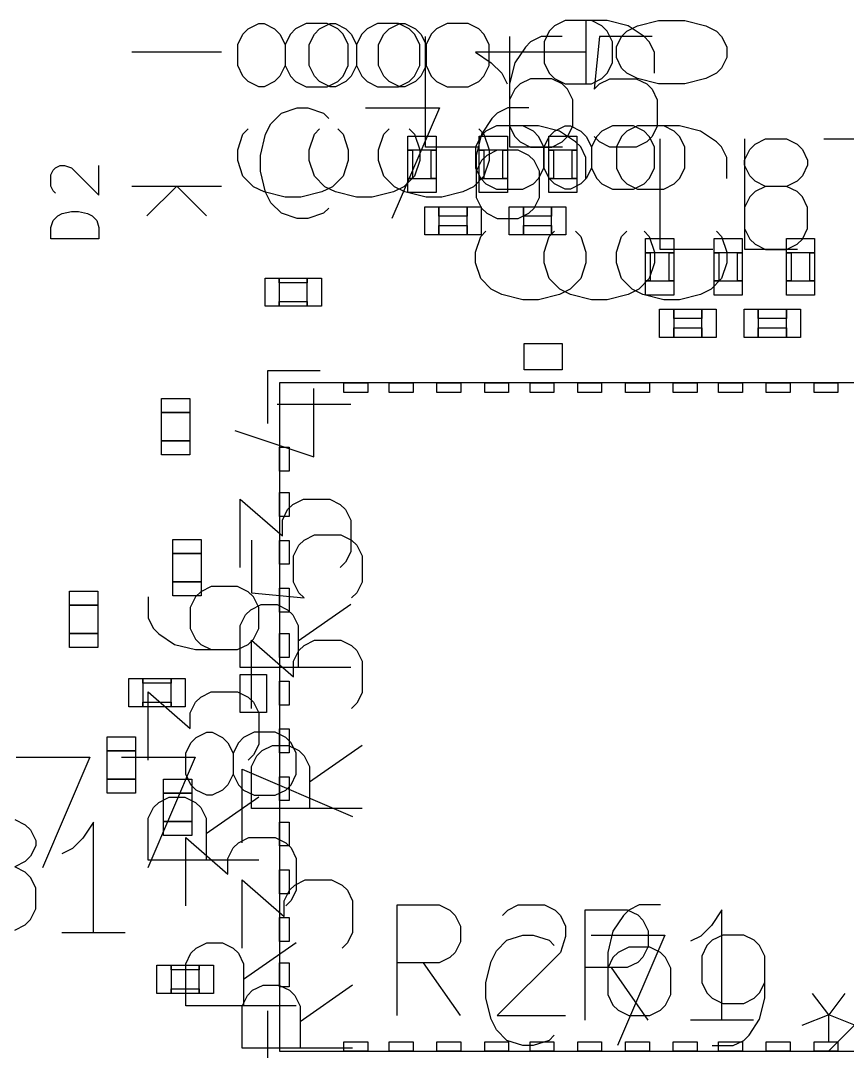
# Model space of a CAD drawing. Header units: millimetres. Extents: x 0 to 100, y 0 to 100.
# Drawn here: x 55.17 to 63.97, y 51.56 to 62.53 of the extents above; entities that cross this region are included whole.
import ezdxf

# ---------------------------------------------------------------- set-up
doc = ezdxf.new("R2010")
doc.units = ezdxf.units.MM
doc.layers.add('F.Fab', color=9, linetype='CONTINUOUS', true_color=0xafafaf)
doc.layers.add('F.Silkscreen', color=41, linetype='CONTINUOUS', true_color=0xf2eda1)

msp = doc.modelspace()

# ---------------------------------------------------------------- linework, layer by layer
at = {"layer": 'F.Fab', "linetype": 'CONTINUOUS'}
for p, q in [((59.29, 61.15), (59.29, 61.3)), ((59.29, 61.3), (59.59, 61.3)), ((59.59, 61.3), (59.59, 61.15)), ((60.05, 61.15), (60.05, 61.3)), ((60.05, 61.3), (60.35, 61.3)), ((60.35, 61.3), (60.35, 61.15)), ((60.79, 61.15), (60.79, 61.3)), ((60.79, 61.3), (61.09, 61.3)), ((61.09, 61.3), (61.09, 61.15)), ((59.29, 60.85), (59.29, 61.15)), ((59.29, 61.15), (59.34, 61.15)), ((59.59, 61.15), (59.29, 61.15)), ((59.34, 61.15), (59.34, 60.85)), ((59.54, 60.85), (59.54, 61.15)), ((59.54, 61.15), (59.59, 61.15)), ((59.59, 61.15), (59.59, 60.85)), ((60.05, 60.85), (60.05, 61.15)), ((60.05, 61.15), (60.1, 61.15)), ((60.35, 61.15), (60.05, 61.15)), ((60.1, 61.15), (60.1, 60.85)), ((60.3, 60.85), (60.3, 61.15)), ((60.3, 61.15), (60.35, 61.15)), ((60.35, 61.15), (60.35, 60.85)), ((60.79, 60.85), (60.79, 61.15)), ((60.79, 61.15), (60.84, 61.15)), ((61.09, 61.15), (60.79, 61.15)), ((60.84, 61.15), (60.84, 60.85)), ((61.04, 60.85), (61.04, 61.15)), ((61.04, 61.15), (61.09, 61.15)), ((61.09, 61.15), (61.09, 60.85)), ((56.35375, 60.76875), (56.83, 60.76875)), ((56.83, 60.76875), (56.5125, 60.45125)), ((56.83, 60.76875), (57.1475, 60.45125)), ((56.83, 60.76875), (57.30625, 60.76875)), ((59.34, 60.85), (59.29, 60.85)), ((59.29, 60.7), (59.29, 60.85)), ((59.29, 60.85), (59.59, 60.85)), ((59.59, 60.85), (59.54, 60.85)), ((59.59, 60.85), (59.59, 60.7)), ((60.1, 60.85), (60.05, 60.85)), ((60.05, 60.7), (60.05, 60.85)), ((60.05, 60.85), (60.35, 60.85)), ((60.35, 60.85), (60.3, 60.85)), ((60.35, 60.85), (60.35, 60.7)), ((60.84, 60.85), (60.79, 60.85)), ((60.79, 60.7), (60.79, 60.85)), ((60.79, 60.85), (61.09, 60.85)), ((61.09, 60.85), (61.04, 60.85)), ((61.09, 60.85), (61.09, 60.7)), ((59.59, 60.7), (59.29, 60.7)), ((60.35, 60.7), (60.05, 60.7)), ((61.09, 60.7), (60.79, 60.7)), ((59.47, 60.25), (59.47, 60.55)), ((59.47, 60.55), (59.62, 60.55)), ((59.62, 60.55), (59.62, 60.25)), ((59.62, 60.45), (59.62, 60.55)), ((59.62, 60.55), (59.92, 60.55)), ((59.92, 60.55), (59.92, 60.45)), ((59.92, 60.25), (59.92, 60.55)), ((59.92, 60.55), (60.07, 60.55)), ((60.07, 60.55), (60.07, 60.25)), ((60.37, 60.25), (60.37, 60.55)), ((60.37, 60.55), (60.52, 60.55)), ((60.52, 60.55), (60.52, 60.25)), ((60.52, 60.45), (60.52, 60.55)), ((60.52, 60.55), (60.82, 60.55)), ((60.82, 60.55), (60.82, 60.45)), ((60.82, 60.25), (60.82, 60.55)), ((60.82, 60.55), (60.97, 60.55)), ((60.97, 60.55), (60.97, 60.25)), ((59.92, 60.45), (59.62, 60.45)), ((60.82, 60.45), (60.52, 60.45)), ((59.62, 60.25), (59.62, 60.35)), ((59.62, 60.35), (59.92, 60.35)), ((59.92, 60.35), (59.92, 60.25)), ((60.52, 60.25), (60.52, 60.35)), ((60.52, 60.35), (60.82, 60.35)), ((60.82, 60.35), (60.82, 60.25)), ((59.62, 60.25), (59.47, 60.25)), ((59.92, 60.25), (59.62, 60.25)), ((60.07, 60.25), (59.92, 60.25)), ((60.52, 60.25), (60.37, 60.25)), ((60.82, 60.25), (60.52, 60.25)), ((60.97, 60.25), (60.82, 60.25)), ((61.82, 60.06), (61.82, 60.21)), ((61.82, 60.21), (62.12, 60.21)), ((62.12, 60.21), (62.12, 60.06)), ((62.55, 60.06), (62.55, 60.21)), ((62.55, 60.21), (62.85, 60.21)), ((62.85, 60.21), (62.85, 60.06)), ((63.32, 60.06), (63.32, 60.21)), ((63.32, 60.21), (63.62, 60.21)), ((63.62, 60.21), (63.62, 60.06)), ((61.82, 59.76), (61.82, 60.06)), ((61.82, 60.06), (61.87, 60.06)), ((62.12, 60.06), (61.82, 60.06)), ((61.87, 60.06), (61.87, 59.76)), ((62.07, 59.76), (62.07, 60.06)), ((62.07, 60.06), (62.12, 60.06)), ((62.12, 60.06), (62.12, 59.76)), ((62.55, 59.76), (62.55, 60.06)), ((62.55, 60.06), (62.6, 60.06)), ((62.85, 60.06), (62.55, 60.06)), ((62.6, 60.06), (62.6, 59.76)), ((62.8, 59.76), (62.8, 60.06)), ((62.8, 60.06), (62.85, 60.06)), ((62.85, 60.06), (62.85, 59.76)), ((63.32, 59.76), (63.32, 60.06)), ((63.32, 60.06), (63.37, 60.06)), ((63.62, 60.06), (63.32, 60.06)), ((63.37, 60.06), (63.37, 59.76)), ((63.57, 59.76), (63.57, 60.06)), ((63.57, 60.06), (63.62, 60.06)), ((63.62, 60.06), (63.62, 59.76)), ((57.77, 59.49), (57.77, 59.79)), ((57.77, 59.79), (57.92, 59.79)), ((57.92, 59.79), (57.92, 59.49)), ((57.92, 59.74), (57.92, 59.79)), ((57.92, 59.79), (58.22, 59.79)), ((58.22, 59.79), (58.22, 59.74)), ((58.22, 59.49), (58.22, 59.79)), ((58.22, 59.79), (58.37, 59.79)), ((58.37, 59.79), (58.37, 59.49)), ((58.22, 59.74), (57.92, 59.74)), ((61.87, 59.76), (61.82, 59.76)), ((61.82, 59.61), (61.82, 59.76)), ((61.82, 59.76), (62.12, 59.76)), ((62.12, 59.76), (62.07, 59.76)), ((62.12, 59.76), (62.12, 59.61)), ((62.6, 59.76), (62.55, 59.76)), ((62.55, 59.61), (62.55, 59.76)), ((62.55, 59.76), (62.85, 59.76)), ((62.85, 59.76), (62.8, 59.76)), ((62.85, 59.76), (62.85, 59.61)), ((63.37, 59.76), (63.32, 59.76)), ((63.32, 59.61), (63.32, 59.76)), ((63.32, 59.76), (63.62, 59.76)), ((63.62, 59.76), (63.57, 59.76)), ((63.62, 59.76), (63.62, 59.61)), ((62.12, 59.61), (61.82, 59.61)), ((62.85, 59.61), (62.55, 59.61)), ((63.62, 59.61), (63.32, 59.61)), ((57.92, 59.49), (57.77, 59.49)), ((57.92, 59.49), (57.92, 59.54)), ((57.92, 59.54), (58.22, 59.54)), ((58.22, 59.49), (57.92, 59.49)), ((58.22, 59.54), (58.22, 59.49)), ((58.37, 59.49), (58.22, 59.49)), ((61.97, 59.16), (61.97, 59.46)), ((61.97, 59.46), (62.12, 59.46)), ((62.12, 59.46), (62.12, 59.16)), ((62.12, 59.36), (62.12, 59.46)), ((62.12, 59.46), (62.42, 59.46)), ((62.42, 59.46), (62.42, 59.36)), ((62.42, 59.16), (62.42, 59.46)), ((62.42, 59.46), (62.57, 59.46)), ((62.57, 59.46), (62.57, 59.16)), ((62.87, 59.16), (62.87, 59.46)), ((62.87, 59.46), (63.02, 59.46)), ((63.02, 59.46), (63.02, 59.16)), ((63.02, 59.36), (63.02, 59.46)), ((63.02, 59.46), (63.32, 59.46)), ((63.32, 59.46), (63.32, 59.36)), ((63.32, 59.16), (63.32, 59.46)), ((63.32, 59.46), (63.47, 59.46)), ((63.47, 59.46), (63.47, 59.16)), ((62.42, 59.36), (62.12, 59.36)), ((63.32, 59.36), (63.02, 59.36)), ((62.12, 59.16), (62.12, 59.26)), ((62.12, 59.26), (62.42, 59.26)), ((62.42, 59.26), (62.42, 59.16)), ((63.02, 59.16), (63.02, 59.26)), ((63.02, 59.26), (63.32, 59.26)), ((63.32, 59.26), (63.32, 59.16)), ((62.12, 59.16), (61.97, 59.16)), ((62.42, 59.16), (62.12, 59.16)), ((62.57, 59.16), (62.42, 59.16)), ((63.02, 59.16), (62.87, 59.16)), ((63.32, 59.16), (63.02, 59.16)), ((63.47, 59.16), (63.32, 59.16)), ((57.924, 58.676), (57.924, 51.564)), ((65.036, 58.676), (57.924, 58.676)), ((58.6098, 58.676), (58.8638, 58.676)), ((58.6098, 58.5744), (58.6098, 58.676)), ((58.8638, 58.676), (58.8638, 58.5744)), ((59.0924, 58.676), (59.3464, 58.676)), ((59.0924, 58.5744), (59.0924, 58.676)), ((59.3464, 58.676), (59.3464, 58.5744)), ((59.6004, 58.676), (59.8544, 58.676)), ((59.6004, 58.5744), (59.6004, 58.676)), ((59.8544, 58.676), (59.8544, 58.5744)), ((60.1084, 58.676), (60.3624, 58.676)), ((60.1084, 58.5744), (60.1084, 58.676)), ((60.3624, 58.676), (60.3624, 58.5744)), ((60.591, 58.676), (60.845, 58.676)), ((60.591, 58.5744), (60.591, 58.676)), ((60.845, 58.676), (60.845, 58.5744)), ((61.099, 58.676), (61.353, 58.676)), ((61.099, 58.5744), (61.099, 58.676)), ((61.353, 58.676), (61.353, 58.5744)), ((61.607, 58.676), (61.861, 58.676)), ((61.607, 58.5744), (61.607, 58.676)), ((61.861, 58.676), (61.861, 58.5744)), ((62.115, 58.676), (62.369, 58.676)), ((62.115, 58.5744), (62.115, 58.676)), ((62.369, 58.676), (62.369, 58.5744)), ((62.5976, 58.676), (62.8516, 58.676)), ((62.5976, 58.5744), (62.5976, 58.676)), ((62.8516, 58.676), (62.8516, 58.5744)), ((63.1056, 58.676), (63.3596, 58.676)), ((63.1056, 58.5744), (63.1056, 58.676)), ((63.3596, 58.676), (63.3596, 58.5744)), ((63.6136, 58.676), (63.8676, 58.676)), ((63.6136, 58.5744), (63.6136, 58.676)), ((63.8676, 58.676), (63.8676, 58.5744)), ((58.8638, 58.5744), (58.6098, 58.5744)), ((59.3464, 58.5744), (59.0924, 58.5744)), ((59.8544, 58.5744), (59.6004, 58.5744)), ((60.3624, 58.5744), (60.1084, 58.5744)), ((60.845, 58.5744), (60.591, 58.5744)), ((61.353, 58.5744), (61.099, 58.5744)), ((61.861, 58.5744), (61.607, 58.5744)), ((62.369, 58.5744), (62.115, 58.5744)), ((62.8516, 58.5744), (62.5976, 58.5744)), ((63.3596, 58.5744), (63.1056, 58.5744)), ((63.8676, 58.5744), (63.6136, 58.5744)), ((56.67, 58.36), (56.67, 58.51)), ((56.67, 58.51), (56.97, 58.51)), ((56.97, 58.51), (56.97, 58.36)), ((56.97, 58.36), (56.67, 58.36)), ((56.67, 57.91), (56.67, 58.06)), ((56.67, 58.06), (56.97, 58.06)), ((56.97, 58.06), (56.97, 57.91)), ((56.97, 57.91), (56.67, 57.91)), ((57.924, 57.9902), (58.0256, 57.9902)), ((57.924, 57.7362), (57.924, 57.9902)), ((58.0256, 57.9902), (58.0256, 57.7362)), ((58.0256, 57.7362), (57.924, 57.7362)), ((57.924, 57.5076), (58.0256, 57.5076)), ((57.924, 57.2536), (57.924, 57.5076)), ((58.0256, 57.5076), (58.0256, 57.2536)), ((58.0256, 57.2536), (57.924, 57.2536)), ((56.79, 56.86), (56.79, 57.01)), ((56.79, 57.01), (57.09, 57.01)), ((57.09, 57.01), (57.09, 56.86)), ((57.924, 56.9996), (58.0256, 56.9996)), ((57.924, 56.7456), (57.924, 56.9996)), ((58.0256, 56.9996), (58.0256, 56.7456)), ((57.09, 56.86), (56.79, 56.86)), ((58.0256, 56.7456), (57.924, 56.7456)), ((56.79, 56.41), (56.79, 56.56)), ((56.79, 56.56), (57.09, 56.56)), ((57.09, 56.56), (57.09, 56.41)), ((57.924, 56.4916), (58.0256, 56.4916)), ((57.924, 56.2376), (57.924, 56.4916)), ((58.0256, 56.4916), (58.0256, 56.2376)), ((55.69, 56.31), (55.69, 56.46)), ((55.69, 56.46), (55.99, 56.46)), ((55.99, 56.46), (55.99, 56.31)), ((57.09, 56.41), (56.79, 56.41)), ((55.99, 56.31), (55.69, 56.31)), ((58.0256, 56.2376), (57.924, 56.2376)), ((55.69, 55.86), (55.69, 56.01)), ((55.69, 56.01), (55.99, 56.01)), ((55.99, 56.01), (55.99, 55.86)), ((57.924, 56.009), (58.0256, 56.009)), ((57.924, 55.755), (57.924, 56.009)), ((58.0256, 56.009), (58.0256, 55.755)), ((55.99, 55.86), (55.69, 55.86)), ((58.0256, 55.755), (57.924, 55.755)), ((56.32, 55.23), (56.32, 55.53)), ((56.32, 55.53), (56.47, 55.53)), ((56.47, 55.53), (56.47, 55.23)), ((56.47, 55.48), (56.47, 55.53)), ((56.47, 55.53), (56.77, 55.53)), ((56.77, 55.53), (56.77, 55.48)), ((56.77, 55.23), (56.77, 55.53)), ((56.77, 55.53), (56.92, 55.53)), ((56.92, 55.53), (56.92, 55.23)), ((57.924, 55.501), (58.0256, 55.501)), ((57.924, 55.247), (57.924, 55.501)), ((58.0256, 55.501), (58.0256, 55.247)), ((56.77, 55.48), (56.47, 55.48)), ((56.47, 55.23), (56.47, 55.28)), ((56.47, 55.28), (56.77, 55.28)), ((56.77, 55.28), (56.77, 55.23)), ((56.47, 55.23), (56.32, 55.23)), ((56.77, 55.23), (56.47, 55.23)), ((56.92, 55.23), (56.77, 55.23)), ((58.0256, 55.247), (57.924, 55.247)), ((57.924, 54.993), (58.0256, 54.993)), ((57.924, 54.739), (57.924, 54.993)), ((58.0256, 54.993), (58.0256, 54.739)), ((56.09, 54.76), (56.09, 54.91)), ((56.09, 54.91), (56.39, 54.91)), ((56.39, 54.91), (56.39, 54.76)), ((56.39, 54.76), (56.09, 54.76)), ((58.0256, 54.739), (57.924, 54.739)), ((56.09, 54.31), (56.09, 54.46)), ((56.09, 54.46), (56.39, 54.46)), ((56.39, 54.46), (56.39, 54.31)), ((56.69, 54.31), (56.69, 54.46)), ((56.69, 54.46), (56.99, 54.46)), ((56.99, 54.46), (56.99, 54.31)), ((57.924, 54.485), (58.0256, 54.485)), ((57.924, 54.231), (57.924, 54.485)), ((58.0256, 54.485), (58.0256, 54.231)), ((56.39, 54.31), (56.09, 54.31)), ((56.99, 54.31), (56.69, 54.31)), ((58.0256, 54.231), (57.924, 54.231)), ((56.69, 53.86), (56.69, 54.01)), ((56.69, 54.01), (56.99, 54.01)), ((56.99, 54.01), (56.99, 53.86)), ((57.924, 54.0024), (58.0256, 54.0024)), ((57.924, 53.7484), (57.924, 54.0024)), ((58.0256, 54.0024), (58.0256, 53.7484)), ((56.99, 53.86), (56.69, 53.86)), ((58.0256, 53.7484), (57.924, 53.7484)), ((57.924, 53.4944), (58.0256, 53.4944)), ((57.924, 53.2404), (57.924, 53.4944)), ((58.0256, 53.4944), (58.0256, 53.2404)), ((58.0256, 53.2404), (57.924, 53.2404)), ((57.924, 52.9864), (58.0256, 52.9864)), ((57.924, 52.7324), (57.924, 52.9864)), ((58.0256, 52.9864), (58.0256, 52.7324)), ((58.0256, 52.7324), (57.924, 52.7324)), ((64.9344, 52.7324), (63.8676, 51.6656)), ((56.62, 52.18), (56.62, 52.48)), ((56.62, 52.48), (56.77, 52.48)), ((56.77, 52.48), (56.77, 52.18)), ((56.77, 52.43), (56.77, 52.48)), ((56.77, 52.48), (57.07, 52.48)), ((57.07, 52.43), (56.77, 52.43)), ((57.07, 52.48), (57.07, 52.43)), ((57.07, 52.18), (57.07, 52.48)), ((57.07, 52.48), (57.22, 52.48)), ((57.22, 52.48), (57.22, 52.18)), ((57.924, 52.5038), (58.0256, 52.5038)), ((57.924, 52.2498), (57.924, 52.5038)), ((58.0256, 52.5038), (58.0256, 52.2498)), ((56.77, 52.18), (56.77, 52.23)), ((56.77, 52.23), (57.07, 52.23)), ((57.07, 52.23), (57.07, 52.18)), ((58.0256, 52.2498), (57.924, 52.2498)), ((56.77, 52.18), (56.62, 52.18)), ((57.07, 52.18), (56.77, 52.18)), ((57.22, 52.18), (57.07, 52.18)), ((63.769088, 51.952176), (63.598545, 52.179567)), ((63.93963, 52.179567), (63.769088, 51.952176)), ((63.769088, 51.952176), (63.484849, 51.838481)), ((63.769088, 51.667938), (63.769088, 51.952176)), ((64.053326, 51.838481), (63.769088, 51.952176)), ((58.6098, 51.6656), (58.8638, 51.6656)), ((58.6098, 51.564), (58.6098, 51.6656)), ((58.8638, 51.6656), (58.8638, 51.564)), ((59.0924, 51.6656), (59.3464, 51.6656)), ((59.0924, 51.564), (59.0924, 51.6656)), ((59.3464, 51.6656), (59.3464, 51.564)), ((59.6004, 51.6656), (59.8544, 51.6656)), ((59.6004, 51.564), (59.6004, 51.6656)), ((59.8544, 51.6656), (59.8544, 51.564)), ((60.1084, 51.6656), (60.3624, 51.6656)), ((60.1084, 51.564), (60.1084, 51.6656)), ((60.3624, 51.6656), (60.3624, 51.564)), ((60.591, 51.6656), (60.845, 51.6656)), ((60.591, 51.564), (60.591, 51.6656)), ((60.845, 51.6656), (60.845, 51.564)), ((61.099, 51.6656), (61.353, 51.6656)), ((61.099, 51.564), (61.099, 51.6656)), ((61.353, 51.6656), (61.353, 51.564)), ((61.607, 51.6656), (61.861, 51.6656)), ((61.607, 51.564), (61.607, 51.6656)), ((61.861, 51.6656), (61.861, 51.564)), ((62.115, 51.6656), (62.369, 51.6656)), ((62.115, 51.564), (62.115, 51.6656)), ((62.369, 51.6656), (62.369, 51.564)), ((62.5976, 51.6656), (62.8516, 51.6656)), ((62.5976, 51.564), (62.5976, 51.6656)), ((62.8516, 51.6656), (62.8516, 51.564)), ((63.1056, 51.6656), (63.3596, 51.6656)), ((63.1056, 51.564), (63.1056, 51.6656)), ((63.3596, 51.6656), (63.3596, 51.564)), ((63.6136, 51.6656), (63.8676, 51.6656)), ((63.6136, 51.564), (63.6136, 51.6656)), ((63.8676, 51.6656), (63.766, 51.564)), ((63.8676, 51.6656), (63.8676, 51.564)), ((57.924, 51.564), (65.036, 51.564)), ((58.8638, 51.564), (58.6098, 51.564)), ((59.3464, 51.564), (59.0924, 51.564)), ((59.8544, 51.564), (59.6004, 51.564)), ((60.3624, 51.564), (60.1084, 51.564)), ((60.845, 51.564), (60.591, 51.564)), ((61.353, 51.564), (61.099, 51.564)), ((61.861, 51.564), (61.607, 51.564)), ((62.369, 51.564), (62.115, 51.564)), ((62.8516, 51.564), (62.5976, 51.564)), ((63.3596, 51.564), (63.1056, 51.564)), ((63.8676, 51.564), (63.6136, 51.564))]:
    msp.add_line(p, q, dxfattribs=at)
at = {"layer": 'F.Silkscreen', "linetype": 'CONTINUOUS'}
for p, q in [((60.963727, 62.529927), (60.851677, 62.473902)), ((61.411928, 62.529927), (60.963727, 62.529927)), ((61.186155, 62.529927), (61.186155, 61.857625)), ((61.355903, 62.473902), (61.243853, 62.529927)), ((61.636029, 62.473902), (61.411928, 62.529927)), ((61.733727, 62.473902), (61.957828, 62.529927)), ((61.957828, 62.529927), (62.237954, 62.529927)), ((62.237954, 62.529927), (62.462054, 62.473902)), ((57.535652, 62.387374), (57.591677, 62.443399)), ((57.591677, 62.443399), (57.703727, 62.499424)), ((57.703727, 62.499424), (57.759752, 62.499424)), ((57.759752, 62.499424), (57.871803, 62.443399)), ((57.871803, 62.443399), (57.927828, 62.387374)), ((58.095903, 62.443399), (58.039878, 62.387374)), ((58.207954, 62.499424), (58.095903, 62.443399)), ((58.432054, 62.499424), (58.207954, 62.499424)), ((58.295652, 62.387374), (58.351677, 62.443399)), ((58.351677, 62.443399), (58.463727, 62.499424)), ((58.544104, 62.443399), (58.432054, 62.499424)), ((58.463727, 62.499424), (58.519752, 62.499424)), ((58.519752, 62.499424), (58.631803, 62.443399)), ((58.60013, 62.387374), (58.544104, 62.443399)), ((58.631803, 62.443399), (58.687828, 62.387374)), ((58.855903, 62.443399), (58.799878, 62.387374)), ((58.967954, 62.499424), (58.855903, 62.443399)), ((59.192054, 62.499424), (58.967954, 62.499424)), ((59.035652, 62.387374), (59.091677, 62.443399)), ((59.091677, 62.443399), (59.203727, 62.499424)), ((59.304104, 62.443399), (59.192054, 62.499424)), ((59.203727, 62.499424), (59.259752, 62.499424)), ((59.259752, 62.499424), (59.371803, 62.443399)), ((59.36013, 62.387374), (59.304104, 62.443399)), ((59.371803, 62.443399), (59.427828, 62.387374)), ((59.595903, 62.443399), (59.539878, 62.387374)), ((59.707954, 62.499424), (59.595903, 62.443399)), ((59.932054, 62.499424), (59.707954, 62.499424)), ((60.044104, 62.443399), (59.932054, 62.499424)), ((60.10013, 62.387374), (60.044104, 62.443399)), ((60.795652, 62.417877), (60.739627, 62.305826)), ((60.851677, 62.473902), (60.795652, 62.417877)), ((61.411928, 62.417877), (61.355903, 62.473902)), ((61.467954, 62.305826), (61.411928, 62.417877)), ((61.565652, 62.361851), (61.621677, 62.417877)), ((61.621677, 62.417877), (61.733727, 62.473902)), ((61.804104, 62.361851), (61.636029, 62.473902)), ((62.462054, 62.473902), (62.574104, 62.417877)), ((62.574104, 62.417877), (62.63013, 62.361851)), ((57.479627, 62.275323), (57.535652, 62.387374)), ((57.927828, 62.387374), (57.983853, 62.275323)), ((58.039878, 62.387374), (57.983853, 62.275323)), ((58.239627, 62.275323), (58.295652, 62.387374)), ((58.656155, 62.275323), (58.60013, 62.387374)), ((58.687828, 62.387374), (58.743853, 62.275323)), ((58.799878, 62.387374), (58.743853, 62.275323)), ((58.979627, 62.275323), (59.035652, 62.387374)), ((59.416155, 62.275323), (59.36013, 62.387374)), ((59.427828, 62.387374), (59.483853, 62.275323)), ((59.476619, 61.183844), (59.476619, 62.360372)), ((59.539878, 62.387374), (59.483853, 62.275323)), ((60.156155, 62.275323), (60.10013, 62.387374)), ((60.376619, 61.183844), (60.376619, 62.360372)), ((60.597122, 62.304347), (60.541097, 62.248322)), ((60.709172, 62.360372), (60.597122, 62.304347)), ((60.933273, 62.360372), (60.709172, 62.360372)), ((60.739627, 62.305826), (60.739627, 62.081726)), ((61.329046, 62.360372), (61.273021, 61.800121)), ((61.889298, 62.360372), (61.329046, 62.360372)), ((61.467954, 62.081726), (61.467954, 62.305826)), ((61.509627, 62.249801), (61.565652, 62.361851)), ((61.86013, 62.305826), (61.804104, 62.361851)), ((61.916155, 62.193776), (61.86013, 62.305826)), ((62.63013, 62.361851), (62.686155, 62.249801)), ((56.35375, 62.1975), (57.30625, 62.1975)), ((57.479627, 62.051223), (57.479627, 62.275323)), ((57.983853, 62.275323), (57.983853, 62.051223)), ((58.239627, 62.051223), (58.239627, 62.275323)), ((58.656155, 62.051223), (58.656155, 62.275323)), ((58.743853, 62.275323), (58.743853, 62.051223)), ((58.979627, 62.051223), (58.979627, 62.275323)), ((59.416155, 62.051223), (59.416155, 62.275323)), ((59.483853, 62.275323), (59.483853, 62.051223)), ((61.186155, 62.193776), (60.009627, 62.193776)), ((60.009627, 62.193776), (60.177702, 62.081726)), ((60.156155, 62.051223), (60.156155, 62.275323)), ((60.541097, 62.248322), (60.429046, 62.080247)), ((61.509627, 62.137751), (61.509627, 62.249801)), ((61.916155, 61.969675), (61.916155, 62.193776)), ((62.686155, 62.249801), (62.686155, 62.137751)), ((60.177702, 62.081726), (60.289752, 61.969675)), ((60.429046, 62.080247), (60.373021, 61.856146)), ((60.739627, 62.081726), (60.795652, 61.969675)), ((61.411928, 61.969675), (61.467954, 62.081726)), ((61.565652, 62.025701), (61.509627, 62.137751)), ((62.686155, 62.137751), (62.63013, 62.025701)), ((57.535652, 61.939172), (57.479627, 62.051223)), ((57.983853, 62.051223), (57.927828, 61.939172)), ((57.983853, 62.051223), (58.039878, 61.939172)), ((58.295652, 61.939172), (58.239627, 62.051223)), ((58.60013, 61.939172), (58.656155, 62.051223)), ((58.743853, 62.051223), (58.687828, 61.939172)), ((58.743853, 62.051223), (58.799878, 61.939172)), ((59.035652, 61.939172), (58.979627, 62.051223)), ((59.36013, 61.939172), (59.416155, 62.051223)), ((59.483853, 62.051223), (59.427828, 61.939172)), ((59.483853, 62.051223), (59.539878, 61.939172)), ((60.10013, 61.939172), (60.156155, 62.051223)), ((60.289752, 61.969675), (60.345778, 61.857625)), ((60.795652, 61.969675), (60.851677, 61.91365)), ((61.355903, 61.91365), (61.411928, 61.969675)), ((61.621677, 61.969675), (61.565652, 62.025701)), ((61.733727, 61.91365), (61.621677, 61.969675)), ((62.574104, 61.969675), (62.462054, 61.91365)), ((62.63013, 62.025701), (62.574104, 61.969675)), ((57.591677, 61.883147), (57.535652, 61.939172)), ((57.703727, 61.827122), (57.591677, 61.883147)), ((57.871803, 61.883147), (57.759752, 61.827122)), ((57.927828, 61.939172), (57.871803, 61.883147)), ((58.039878, 61.939172), (58.095903, 61.883147)), ((58.095903, 61.883147), (58.207954, 61.827122)), ((58.351677, 61.883147), (58.295652, 61.939172)), ((58.463727, 61.827122), (58.351677, 61.883147)), ((58.432054, 61.827122), (58.544104, 61.883147)), ((58.631803, 61.883147), (58.519752, 61.827122)), ((58.544104, 61.883147), (58.60013, 61.939172)), ((58.687828, 61.939172), (58.631803, 61.883147)), ((58.799878, 61.939172), (58.855903, 61.883147)), ((58.855903, 61.883147), (58.967954, 61.827122)), ((59.091677, 61.883147), (59.035652, 61.939172)), ((59.203727, 61.827122), (59.091677, 61.883147)), ((59.192054, 61.827122), (59.304104, 61.883147)), ((59.371803, 61.883147), (59.259752, 61.827122)), ((59.304104, 61.883147), (59.36013, 61.939172)), ((59.427828, 61.939172), (59.371803, 61.883147)), ((59.539878, 61.939172), (59.595903, 61.883147)), ((59.595903, 61.883147), (59.707954, 61.827122)), ((59.932054, 61.827122), (60.044104, 61.883147)), ((60.044104, 61.883147), (60.10013, 61.939172)), ((60.373021, 61.856146), (60.373021, 61.407945)), ((60.485071, 61.856146), (60.429046, 61.800121)), ((60.597122, 61.912171), (60.485071, 61.856146)), ((60.821222, 61.912171), (60.597122, 61.912171)), ((60.933273, 61.856146), (60.821222, 61.912171)), ((60.851677, 61.91365), (60.963727, 61.857625)), ((60.989298, 61.800121), (60.933273, 61.856146)), ((60.963727, 61.857625), (61.243853, 61.857625)), ((61.243853, 61.857625), (61.355903, 61.91365)), ((61.273021, 61.800121), (61.329046, 61.856146)), ((61.329046, 61.856146), (61.441097, 61.912171)), ((61.441097, 61.912171), (61.721222, 61.912171)), ((61.721222, 61.912171), (61.833273, 61.856146)), ((61.957828, 61.857625), (61.733727, 61.91365)), ((61.833273, 61.856146), (61.889298, 61.800121)), ((62.237954, 61.857625), (61.957828, 61.857625)), ((62.462054, 61.91365), (62.237954, 61.857625)), ((57.759752, 61.827122), (57.703727, 61.827122)), ((58.207954, 61.827122), (58.432054, 61.827122)), ((58.519752, 61.827122), (58.463727, 61.827122)), ((58.967954, 61.827122), (59.192054, 61.827122)), ((59.259752, 61.827122), (59.203727, 61.827122)), ((59.707954, 61.827122), (59.932054, 61.827122)), ((60.429046, 61.800121), (60.373021, 61.688071)), ((61.045323, 61.688071), (60.989298, 61.800121)), ((61.889298, 61.800121), (61.945323, 61.688071)), ((61.045323, 61.407945), (61.045323, 61.688071)), ((61.945323, 61.688071), (61.945323, 61.407945)), ((57.832644, 61.432297), (57.944695, 61.544347)), ((57.944695, 61.544347), (58.11277, 61.600372)), ((58.11277, 61.600372), (58.22482, 61.600372)), ((58.22482, 61.600372), (58.392896, 61.544347)), ((58.392896, 61.544347), (58.448921, 61.488322)), ((58.841097, 61.600372), (59.625449, 61.600372)), ((59.625449, 61.600372), (59.121223, 60.423844)), ((60.241726, 61.544347), (60.185701, 61.488322)), ((60.353776, 61.600372), (60.241726, 61.544347)), ((60.577877, 61.600372), (60.353776, 61.600372)), ((57.776619, 61.320247), (57.832644, 61.432297)), ((60.185701, 61.488322), (60.07365, 61.320247)), ((57.479627, 61.15482), (57.535652, 61.322896)), ((57.535652, 61.322896), (57.591677, 61.378921)), ((57.720594, 61.096146), (57.776619, 61.320247)), ((58.239627, 61.15482), (58.295652, 61.322896)), ((58.295652, 61.322896), (58.351677, 61.378921)), ((58.544104, 61.378921), (58.60013, 61.322896)), ((58.60013, 61.322896), (58.656155, 61.15482)), ((58.979627, 61.15482), (59.035652, 61.322896)), ((59.035652, 61.322896), (59.091677, 61.378921)), ((59.304104, 61.378921), (59.36013, 61.322896)), ((59.36013, 61.322896), (59.416155, 61.15482)), ((60.07365, 61.320247), (60.017625, 61.096146)), ((60.044104, 61.378921), (60.10013, 61.322896)), ((60.121677, 61.353399), (60.065652, 61.297374)), ((60.10013, 61.322896), (60.156155, 61.15482)), ((60.233727, 61.409424), (60.121677, 61.353399)), ((60.681928, 61.409424), (60.233727, 61.409424)), ((60.373021, 61.407945), (60.429046, 61.295895)), ((60.625903, 61.353399), (60.513853, 61.409424)), ((60.681928, 61.297374), (60.625903, 61.353399)), ((60.906029, 61.353399), (60.681928, 61.409424)), ((60.795652, 61.297374), (60.851677, 61.353399)), ((60.851677, 61.353399), (60.963727, 61.409424)), ((61.074104, 61.241348), (60.906029, 61.353399)), ((60.963727, 61.409424), (61.019752, 61.409424)), ((60.989298, 61.295895), (61.045323, 61.407945)), ((61.019752, 61.409424), (61.131803, 61.353399)), ((61.131803, 61.353399), (61.187828, 61.297374)), ((61.355903, 61.353399), (61.299878, 61.297374)), ((61.467954, 61.409424), (61.355903, 61.353399)), ((61.692054, 61.409424), (61.467954, 61.409424)), ((61.621677, 61.353399), (61.565652, 61.297374)), ((61.733727, 61.409424), (61.621677, 61.353399)), ((61.804104, 61.353399), (61.692054, 61.409424)), ((62.181928, 61.409424), (61.733727, 61.409424)), ((61.86013, 61.297374), (61.804104, 61.353399)), ((61.945323, 61.407945), (61.889298, 61.295895)), ((62.125903, 61.353399), (62.013853, 61.409424)), ((62.181928, 61.297374), (62.125903, 61.353399)), ((62.406029, 61.353399), (62.181928, 61.409424)), ((62.574104, 61.241348), (62.406029, 61.353399)), ((60.065652, 61.297374), (60.009627, 61.185323)), ((60.429046, 61.295895), (60.485071, 61.23987)), ((60.485071, 61.23987), (60.597122, 61.183844)), ((60.737954, 61.185323), (60.681928, 61.297374)), ((60.739627, 61.185323), (60.795652, 61.297374)), ((60.821222, 61.183844), (60.933273, 61.23987)), ((60.933273, 61.23987), (60.989298, 61.295895)), ((61.13013, 61.185323), (61.074104, 61.241348)), ((61.187828, 61.297374), (61.243853, 61.185323)), ((61.299878, 61.297374), (61.243853, 61.185323)), ((61.329046, 61.23987), (61.273021, 61.295895)), ((61.441097, 61.183844), (61.329046, 61.23987)), ((61.565652, 61.297374), (61.509627, 61.185323)), ((61.833273, 61.23987), (61.721222, 61.183844)), ((61.889298, 61.295895), (61.833273, 61.23987)), ((61.916155, 61.185323), (61.86013, 61.297374)), ((61.976619, 60.093844), (61.976619, 61.270372)), ((62.237954, 61.185323), (62.181928, 61.297374)), ((62.63013, 61.185323), (62.574104, 61.241348)), ((62.876619, 60.093844), (62.876619, 61.270372)), ((62.929046, 61.158322), (62.985071, 61.214347)), ((62.985071, 61.214347), (63.097122, 61.270372)), ((63.097122, 61.270372), (63.321222, 61.270372)), ((63.321222, 61.270372), (63.433273, 61.214347)), ((63.433273, 61.214347), (63.489298, 61.158322)), ((63.716996, 61.270372), (64.501348, 61.270372)), ((57.479627, 61.04277), (57.479627, 61.15482)), ((57.720594, 60.928071), (57.720594, 61.096146)), ((58.239627, 61.04277), (58.239627, 61.15482)), ((58.656155, 61.15482), (58.656155, 61.04277)), ((58.979627, 61.04277), (58.979627, 61.15482)), ((59.416155, 61.15482), (59.416155, 61.04277)), ((60.036871, 61.183844), (59.476619, 61.183844)), ((60.009627, 61.185323), (60.009627, 60.961223)), ((60.017625, 61.096146), (60.017625, 60.647945)), ((60.129675, 61.096146), (60.07365, 61.040121)), ((60.241726, 61.152171), (60.129675, 61.096146)), ((60.156155, 61.15482), (60.156155, 61.04277)), ((60.465826, 61.152171), (60.241726, 61.152171)), ((60.936871, 61.183844), (60.376619, 61.183844)), ((60.577877, 61.096146), (60.465826, 61.152171)), ((60.633902, 61.040121), (60.577877, 61.096146)), ((60.597122, 61.183844), (60.821222, 61.183844)), ((60.737954, 60.961223), (60.737954, 61.185323)), ((60.739627, 60.961223), (60.739627, 61.185323)), ((61.186155, 61.073273), (61.13013, 61.185323)), ((61.243853, 61.185323), (61.243853, 60.961223)), ((61.721222, 61.183844), (61.441097, 61.183844)), ((61.509627, 61.185323), (61.509627, 60.961223)), ((61.916155, 60.961223), (61.916155, 61.185323)), ((62.237954, 60.961223), (62.237954, 61.185323)), ((62.686155, 61.073273), (62.63013, 61.185323)), ((62.873021, 61.046272), (62.929046, 61.158322)), ((63.489298, 61.158322), (63.545323, 61.046272)), ((55.539422, 60.963766), (55.58819, 60.98815)), ((55.58819, 60.98815), (55.636958, 60.98815)), ((55.636958, 60.98815), (55.71011, 60.963766)), ((56.002718, 60.671158), (56.002718, 60.98815)), ((57.535652, 60.874695), (57.479627, 61.04277)), ((58.295652, 60.874695), (58.239627, 61.04277)), ((58.656155, 61.04277), (58.60013, 60.874695)), ((59.035652, 60.874695), (58.979627, 61.04277)), ((59.416155, 61.04277), (59.36013, 60.874695)), ((60.07365, 61.040121), (60.017625, 60.928071)), ((60.156155, 61.04277), (60.10013, 60.874695)), ((60.689927, 60.928071), (60.633902, 61.040121)), ((61.186155, 60.849172), (61.186155, 61.073273)), ((62.686155, 60.849172), (62.686155, 61.073273)), ((62.873021, 60.990247), (62.873021, 61.046272)), ((62.929046, 60.878196), (62.873021, 60.990247)), ((63.545323, 60.990247), (63.489298, 60.878196)), ((63.545323, 61.046272), (63.545323, 60.990247)), ((55.490654, 60.890614), (55.515038, 60.939382)), ((55.490654, 60.768694), (55.490654, 60.890614)), ((55.515038, 60.939382), (55.539422, 60.963766)), ((55.71011, 60.963766), (56.002718, 60.671158)), ((57.647702, 60.762644), (57.535652, 60.874695)), ((57.776619, 60.70397), (57.720594, 60.928071)), ((58.407702, 60.762644), (58.295652, 60.874695)), ((58.60013, 60.874695), (58.488079, 60.762644)), ((59.147702, 60.762644), (59.035652, 60.874695)), ((59.36013, 60.874695), (59.248079, 60.762644)), ((60.10013, 60.874695), (59.988079, 60.762644)), ((60.009627, 60.961223), (60.065652, 60.849172)), ((60.681928, 60.849172), (60.737954, 60.961223)), ((60.689927, 60.647945), (60.689927, 60.928071)), ((60.795652, 60.849172), (60.739627, 60.961223)), ((61.243853, 60.961223), (61.187828, 60.849172)), ((61.243853, 60.961223), (61.299878, 60.849172)), ((61.509627, 60.961223), (61.565652, 60.849172)), ((61.86013, 60.849172), (61.916155, 60.961223)), ((62.181928, 60.849172), (62.237954, 60.961223)), ((62.985071, 60.822171), (62.929046, 60.878196)), ((63.489298, 60.878196), (63.433273, 60.822171)), ((55.515038, 60.719926), (55.490654, 60.768694)), ((57.759752, 60.706619), (57.647702, 60.762644)), ((58.488079, 60.762644), (58.376029, 60.706619)), ((58.519752, 60.706619), (58.407702, 60.762644)), ((59.248079, 60.762644), (59.136029, 60.706619)), ((59.259752, 60.706619), (59.147702, 60.762644)), ((59.988079, 60.762644), (59.876029, 60.706619)), ((60.065652, 60.849172), (60.121677, 60.793147)), ((60.121677, 60.793147), (60.233727, 60.737122)), ((60.513853, 60.737122), (60.625903, 60.793147)), ((60.625903, 60.793147), (60.681928, 60.849172)), ((60.851677, 60.793147), (60.795652, 60.849172)), ((60.963727, 60.737122), (60.851677, 60.793147)), ((61.131803, 60.793147), (61.019752, 60.737122)), ((61.187828, 60.849172), (61.131803, 60.793147)), ((61.299878, 60.849172), (61.355903, 60.793147)), ((61.355903, 60.793147), (61.467954, 60.737122)), ((61.565652, 60.849172), (61.621677, 60.793147)), ((61.621677, 60.793147), (61.733727, 60.737122)), ((61.692054, 60.737122), (61.804104, 60.793147)), ((61.804104, 60.793147), (61.86013, 60.849172)), ((62.013853, 60.737122), (62.125903, 60.793147)), ((62.125903, 60.793147), (62.181928, 60.849172)), ((63.097122, 60.766146), (62.985071, 60.822171)), ((63.097122, 60.766146), (62.985071, 60.710121)), ((63.321222, 60.766146), (63.097122, 60.766146)), ((63.433273, 60.822171), (63.321222, 60.766146)), ((63.433273, 60.710121), (63.321222, 60.766146)), ((55.539422, 60.695542), (55.515038, 60.719926)), ((57.983853, 60.650594), (57.759752, 60.706619)), ((57.832644, 60.59192), (57.776619, 60.70397)), ((58.151928, 60.650594), (57.983853, 60.650594)), ((58.376029, 60.706619), (58.151928, 60.650594)), ((58.743853, 60.650594), (58.519752, 60.706619)), ((58.911928, 60.650594), (58.743853, 60.650594)), ((59.136029, 60.706619), (58.911928, 60.650594)), ((59.483853, 60.650594), (59.259752, 60.706619)), ((59.651928, 60.650594), (59.483853, 60.650594)), ((59.876029, 60.706619), (59.651928, 60.650594)), ((60.233727, 60.737122), (60.513853, 60.737122)), ((61.019752, 60.737122), (60.963727, 60.737122)), ((61.467954, 60.737122), (61.692054, 60.737122)), ((61.733727, 60.737122), (62.013853, 60.737122)), ((62.929046, 60.654096), (62.873021, 60.542046)), ((62.985071, 60.710121), (62.929046, 60.654096)), ((63.489298, 60.654096), (63.433273, 60.710121)), ((63.545323, 60.542046), (63.489298, 60.654096)), ((57.944695, 60.47987), (57.832644, 60.59192)), ((60.017625, 60.647945), (60.07365, 60.535895)), ((60.633902, 60.535895), (60.689927, 60.647945)), ((62.873021, 60.542046), (62.873021, 60.317945)), ((63.545323, 60.317945), (63.545323, 60.542046)), ((55.515038, 60.402934), (55.563806, 60.451702)), ((55.563806, 60.451702), (55.612574, 60.476086)), ((55.612574, 60.476086), (55.71011, 60.50047)), ((55.71011, 60.50047), (55.783262, 60.50047)), ((55.783262, 60.50047), (55.880798, 60.476086)), ((55.880798, 60.476086), (55.929566, 60.451702)), ((55.929566, 60.451702), (55.978334, 60.402934)), ((58.11277, 60.423844), (57.944695, 60.47987)), ((58.392896, 60.47987), (58.22482, 60.423844)), ((58.448921, 60.535895), (58.392896, 60.47987)), ((60.07365, 60.535895), (60.129675, 60.47987)), ((60.129675, 60.47987), (60.241726, 60.423844)), ((60.465826, 60.423844), (60.577877, 60.47987)), ((60.577877, 60.47987), (60.633902, 60.535895)), ((55.490654, 60.329782), (55.515038, 60.402934)), ((55.490654, 60.207862), (55.490654, 60.329782)), ((55.978334, 60.402934), (56.002718, 60.329782)), ((56.002718, 60.329782), (56.002718, 60.207862)), ((58.22482, 60.423844), (58.11277, 60.423844)), ((60.241726, 60.423844), (60.465826, 60.423844)), ((60.009627, 60.06482), (60.065652, 60.232896)), ((60.065652, 60.232896), (60.121677, 60.288921)), ((60.739627, 60.06482), (60.795652, 60.232896)), ((60.795652, 60.232896), (60.851677, 60.288921)), ((61.074104, 60.288921), (61.13013, 60.232896)), ((61.13013, 60.232896), (61.186155, 60.06482)), ((61.509627, 60.06482), (61.565652, 60.232896)), ((61.565652, 60.232896), (61.621677, 60.288921)), ((61.804104, 60.288921), (61.86013, 60.232896)), ((61.86013, 60.232896), (61.916155, 60.06482)), ((62.574104, 60.288921), (62.63013, 60.232896)), ((62.63013, 60.232896), (62.686155, 60.06482)), ((62.873021, 60.317945), (62.929046, 60.205895)), ((63.489298, 60.205895), (63.545323, 60.317945)), ((56.002718, 60.207862), (55.490654, 60.207862)), ((62.929046, 60.205895), (62.985071, 60.14987)), ((62.985071, 60.14987), (63.097122, 60.093844)), ((63.321222, 60.093844), (63.433273, 60.14987)), ((63.433273, 60.14987), (63.489298, 60.205895)), ((60.009627, 59.95277), (60.009627, 60.06482)), ((60.739627, 59.95277), (60.739627, 60.06482)), ((61.186155, 60.06482), (61.186155, 59.95277)), ((61.509627, 59.95277), (61.509627, 60.06482)), ((61.916155, 60.06482), (61.916155, 59.95277)), ((62.536871, 60.093844), (61.976619, 60.093844)), ((62.686155, 60.06482), (62.686155, 59.95277)), ((63.436871, 60.093844), (62.876619, 60.093844)), ((63.097122, 60.093844), (63.321222, 60.093844)), ((60.065652, 59.784695), (60.009627, 59.95277)), ((60.795652, 59.784695), (60.739627, 59.95277)), ((61.186155, 59.95277), (61.13013, 59.784695)), ((61.565652, 59.784695), (61.509627, 59.95277)), ((61.916155, 59.95277), (61.86013, 59.784695)), ((62.686155, 59.95277), (62.63013, 59.784695)), ((60.177702, 59.672644), (60.065652, 59.784695)), ((60.907702, 59.672644), (60.795652, 59.784695)), ((61.13013, 59.784695), (61.018079, 59.672644)), ((61.677702, 59.672644), (61.565652, 59.784695)), ((61.86013, 59.784695), (61.748079, 59.672644)), ((62.63013, 59.784695), (62.518079, 59.672644)), ((60.289752, 59.616619), (60.177702, 59.672644)), ((61.018079, 59.672644), (60.906029, 59.616619)), ((61.019752, 59.616619), (60.907702, 59.672644)), ((61.748079, 59.672644), (61.636029, 59.616619)), ((61.789752, 59.616619), (61.677702, 59.672644)), ((62.518079, 59.672644), (62.406029, 59.616619)), ((60.513853, 59.560594), (60.289752, 59.616619)), ((60.681928, 59.560594), (60.513853, 59.560594)), ((60.906029, 59.616619), (60.681928, 59.560594)), ((61.243853, 59.560594), (61.019752, 59.616619)), ((61.411928, 59.560594), (61.243853, 59.560594)), ((61.636029, 59.616619), (61.411928, 59.560594)), ((62.013853, 59.560594), (61.789752, 59.616619)), ((62.181928, 59.560594), (62.013853, 59.560594)), ((62.406029, 59.616619), (62.181928, 59.560594)), ((60.5268, 58.8157), (60.5268, 59.0951)), ((60.5268, 59.0951), (60.9332, 59.0951)), ((60.9332, 59.0951), (60.9332, 58.8157)), ((57.797, 58.803), (57.797, 58.2442)), ((58.3558, 58.803), (57.797, 58.803)), ((60.9332, 58.8157), (60.5268, 58.8157)), ((58.290516, 57.887103), (58.290516, 58.61543)), ((56.67, 58.06), (56.67, 58.36)), ((56.67, 58.36), (56.97, 58.36)), ((56.97, 58.36), (56.97, 58.06)), ((57.89834, 58.447355), (58.682692, 58.447355)), ((57.450139, 58.167229), (58.290516, 57.887103)), ((56.97, 58.06), (56.67, 58.06)), ((57.506164, 56.710575), (57.506164, 57.438902)), ((57.506164, 57.438902), (57.954365, 57.046726)), ((58.01039, 57.326852), (58.066415, 57.382877)), ((58.066415, 57.382877), (58.178465, 57.438902)), ((58.178465, 57.438902), (58.458591, 57.438902)), ((58.458591, 57.438902), (58.570641, 57.382877)), ((58.570641, 57.382877), (58.626667, 57.326852)), ((57.954365, 57.214801), (58.01039, 57.326852)), ((58.626667, 57.326852), (58.682692, 57.214801)), ((57.954365, 57.046726), (57.954365, 57.214801)), ((58.682692, 57.214801), (58.682692, 56.87865)), ((58.186415, 57.00338), (58.298465, 57.059405)), ((58.298465, 57.059405), (58.578591, 57.059405)), ((58.578591, 57.059405), (58.690641, 57.00338)), ((57.626164, 57.00338), (57.626164, 56.443128)), ((58.074365, 56.835304), (58.13039, 56.947355)), ((58.13039, 56.947355), (58.186415, 57.00338)), ((58.690641, 57.00338), (58.746667, 56.947355)), ((58.746667, 56.947355), (58.802692, 56.835304)), ((56.79, 56.56), (56.79, 56.86)), ((56.79, 56.86), (57.09, 56.86)), ((57.09, 56.86), (57.09, 56.56)), ((58.074365, 56.555179), (58.074365, 56.835304)), ((58.682692, 56.87865), (58.626667, 56.7666)), ((58.802692, 56.835304), (58.802692, 56.555179)), ((58.626667, 56.7666), (58.570641, 56.710575)), ((57.09, 56.56), (56.79, 56.56)), ((57.198465, 56.509405), (57.086415, 56.45338)), ((57.478591, 56.509405), (57.198465, 56.509405)), ((57.590641, 56.45338), (57.478591, 56.509405)), ((58.13039, 56.443128), (58.074365, 56.555179)), ((58.802692, 56.555179), (58.746667, 56.443128)), ((56.526164, 56.397355), (56.526164, 56.173254)), ((57.03039, 56.397355), (56.974365, 56.285304)), ((57.086415, 56.45338), (57.03039, 56.397355)), ((57.646667, 56.397355), (57.590641, 56.45338)), ((57.626164, 56.443128), (58.186415, 56.387103)), ((57.702692, 56.285304), (57.646667, 56.397355)), ((58.186415, 56.387103), (58.13039, 56.443128)), ((58.746667, 56.443128), (58.690641, 56.387103)), ((55.69, 56.01), (55.69, 56.31)), ((55.69, 56.31), (55.99, 56.31)), ((55.99, 56.31), (55.99, 56.01)), ((56.974365, 56.285304), (56.974365, 56.061204)), ((57.562189, 56.206349), (57.618214, 56.262374)), ((57.618214, 56.262374), (57.730264, 56.318399)), ((57.702692, 56.061204), (57.702692, 56.285304)), ((57.730264, 56.318399), (57.89834, 56.318399)), ((57.89834, 56.318399), (58.01039, 56.262374)), ((58.01039, 56.262374), (58.066415, 56.206349)), ((58.682692, 56.318399), (58.12244, 55.926223)), ((56.526164, 56.173254), (56.582189, 56.061204)), ((57.506164, 56.094298), (57.562189, 56.206349)), ((58.066415, 56.206349), (58.12244, 56.094298)), ((56.582189, 56.061204), (56.638214, 56.005179)), ((56.974365, 56.061204), (57.03039, 55.949153)), ((57.506164, 55.646097), (57.506164, 56.094298)), ((57.646667, 55.949153), (57.702692, 56.061204)), ((58.12244, 56.094298), (58.12244, 55.646097)), ((55.99, 56.01), (55.69, 56.01)), ((56.638214, 56.005179), (56.806289, 55.893128)), ((57.03039, 55.949153), (57.086415, 55.893128)), ((57.590641, 55.893128), (57.646667, 55.949153)), ((57.626164, 55.210575), (57.626164, 55.938902)), ((57.626164, 55.938902), (58.074365, 55.546726)), ((58.186415, 55.882877), (58.298465, 55.938902)), ((58.298465, 55.938902), (58.578591, 55.938902)), ((58.578591, 55.938902), (58.690641, 55.882877)), ((56.806289, 55.893128), (57.03039, 55.837103)), ((57.03039, 55.837103), (57.478591, 55.837103)), ((57.086415, 55.893128), (57.198465, 55.837103)), ((57.478591, 55.837103), (57.590641, 55.893128)), ((58.074365, 55.714801), (58.13039, 55.826852)), ((58.13039, 55.826852), (58.186415, 55.882877)), ((58.690641, 55.882877), (58.746667, 55.826852)), ((58.746667, 55.826852), (58.802692, 55.714801)), ((58.074365, 55.546726), (58.074365, 55.714801)), ((58.802692, 55.714801), (58.802692, 55.37865)), ((58.682692, 55.646097), (57.506164, 55.646097)), ((57.5049, 55.1668), (57.5049, 55.5732)), ((57.5049, 55.5732), (57.7843, 55.5732)), ((57.7843, 55.5732), (57.7843, 55.1668)), ((56.526164, 54.660575), (56.526164, 55.388902)), ((56.526164, 55.388902), (56.974365, 54.996726)), ((57.086415, 55.332877), (57.198465, 55.388902)), ((57.198465, 55.388902), (57.478591, 55.388902)), ((57.478591, 55.388902), (57.590641, 55.332877)), ((56.974365, 55.164801), (57.03039, 55.276852)), ((57.03039, 55.276852), (57.086415, 55.332877)), ((57.590641, 55.332877), (57.646667, 55.276852)), ((57.646667, 55.276852), (57.702692, 55.164801)), ((58.802692, 55.37865), (58.746667, 55.2666)), ((57.7843, 55.1668), (57.5049, 55.1668)), ((58.746667, 55.2666), (58.690641, 55.210575)), ((56.974365, 54.996726), (56.974365, 55.164801)), ((57.702692, 55.164801), (57.702692, 54.82865)), ((57.038214, 54.90338), (57.150264, 54.959405)), ((57.150264, 54.959405), (57.206289, 54.959405)), ((57.206289, 54.959405), (57.31834, 54.90338)), ((57.654491, 54.959405), (57.54244, 54.90338)), ((57.878591, 54.959405), (57.654491, 54.959405)), ((57.990641, 54.90338), (57.878591, 54.959405)), ((56.926164, 54.735304), (56.982189, 54.847355)), ((56.982189, 54.847355), (57.038214, 54.90338)), ((57.31834, 54.90338), (57.374365, 54.847355)), ((57.374365, 54.847355), (57.43039, 54.735304)), ((57.486415, 54.847355), (57.43039, 54.735304)), ((57.54244, 54.90338), (57.486415, 54.847355)), ((58.046667, 54.847355), (57.990641, 54.90338)), ((58.102692, 54.735304), (58.046667, 54.847355)), ((56.09, 54.46), (56.09, 54.76)), ((56.09, 54.76), (56.39, 54.76)), ((56.39, 54.76), (56.39, 54.46)), ((56.926164, 54.511204), (56.926164, 54.735304)), ((57.43039, 54.735304), (57.43039, 54.511204)), ((57.702692, 54.82865), (57.646667, 54.7166)), ((57.682189, 54.706349), (57.738214, 54.762374)), ((57.738214, 54.762374), (57.850264, 54.818399)), ((57.850264, 54.818399), (58.01834, 54.818399)), ((58.01834, 54.818399), (58.13039, 54.762374)), ((58.102692, 54.511204), (58.102692, 54.735304)), ((58.13039, 54.762374), (58.186415, 54.706349)), ((58.802692, 54.818399), (58.24244, 54.426223)), ((55.120575, 54.693835), (55.904927, 54.693835)), ((55.904927, 54.693835), (55.400701, 53.517307)), ((56.241078, 54.693835), (57.02543, 54.693835)), ((57.02543, 54.693835), (56.521204, 53.517307)), ((57.646667, 54.7166), (57.590641, 54.660575)), ((57.626164, 54.594298), (57.682189, 54.706349)), ((58.186415, 54.706349), (58.24244, 54.594298)), ((56.982189, 54.399153), (56.926164, 54.511204)), ((57.43039, 54.511204), (57.374365, 54.399153)), ((57.43039, 54.511204), (57.486415, 54.399153)), ((57.526164, 53.781078), (57.526164, 54.56543)), ((57.526164, 54.56543), (58.702692, 54.061204)), ((57.626164, 54.146097), (57.626164, 54.594298)), ((58.046667, 54.399153), (58.102692, 54.511204)), ((58.24244, 54.594298), (58.24244, 54.146097)), ((56.39, 54.46), (56.09, 54.46)), ((57.038214, 54.343128), (56.982189, 54.399153)), ((57.374365, 54.399153), (57.31834, 54.343128)), ((57.486415, 54.399153), (57.54244, 54.343128)), ((57.990641, 54.343128), (58.046667, 54.399153)), ((56.69, 54.01), (56.69, 54.31)), ((56.69, 54.31), (56.99, 54.31)), ((56.99, 54.31), (56.99, 54.01)), ((57.150264, 54.287103), (57.038214, 54.343128)), ((57.31834, 54.343128), (57.206289, 54.287103)), ((57.54244, 54.343128), (57.654491, 54.287103)), ((57.878591, 54.287103), (57.990641, 54.343128)), ((56.582189, 54.156349), (56.638214, 54.212374)), ((56.638214, 54.212374), (56.750264, 54.268399)), ((56.750264, 54.268399), (56.91834, 54.268399)), ((56.91834, 54.268399), (57.03039, 54.212374)), ((57.03039, 54.212374), (57.086415, 54.156349)), ((57.702692, 54.268399), (57.14244, 53.876223)), ((57.206289, 54.287103), (57.150264, 54.287103)), ((57.654491, 54.287103), (57.878591, 54.287103)), ((56.526164, 54.044298), (56.582189, 54.156349)), ((57.086415, 54.156349), (57.14244, 54.044298)), ((58.802692, 54.146097), (57.626164, 54.146097)), ((55.105826, 54.030372), (55.217877, 53.974347)), ((55.217877, 53.974347), (55.273902, 53.918322)), ((55.943776, 54.000372), (55.831726, 53.832297)), ((55.943776, 52.823844), (55.943776, 54.000372)), ((56.526164, 53.596097), (56.526164, 54.044298)), ((56.99, 54.01), (56.69, 54.01)), ((57.14244, 54.044298), (57.14244, 53.596097)), ((55.273902, 53.918322), (55.329927, 53.806272)), ((55.329927, 53.750247), (55.273902, 53.638196)), ((55.329927, 53.806272), (55.329927, 53.750247)), ((55.831726, 53.832297), (55.719675, 53.720247)), ((56.926164, 53.110575), (56.926164, 53.838902)), ((56.926164, 53.838902), (57.374365, 53.446726)), ((57.43039, 53.726852), (57.486415, 53.782877)), ((57.486415, 53.782877), (57.598465, 53.838902)), ((57.598465, 53.838902), (57.878591, 53.838902)), ((57.878591, 53.838902), (57.990641, 53.782877)), ((57.990641, 53.782877), (58.046667, 53.726852)), ((55.273902, 53.638196), (55.217877, 53.582171)), ((55.719675, 53.720247), (55.607625, 53.664222)), ((57.374365, 53.614801), (57.43039, 53.726852)), ((58.046667, 53.726852), (58.102692, 53.614801)), ((55.217877, 53.582171), (55.105826, 53.526146)), ((55.217877, 53.470121), (55.105826, 53.526146)), ((57.702692, 53.596097), (56.526164, 53.596097)), ((57.374365, 53.446726), (57.374365, 53.614801)), ((58.102692, 53.614801), (58.102692, 53.27865)), ((55.273902, 53.414096), (55.217877, 53.470121)), ((55.329927, 53.302046), (55.273902, 53.414096)), ((55.329927, 53.077945), (55.329927, 53.302046)), ((57.526164, 52.660575), (57.526164, 53.388902)), ((57.526164, 53.388902), (57.974365, 52.996726)), ((58.03039, 53.276852), (58.086415, 53.332877)), ((58.086415, 53.332877), (58.198465, 53.388902)), ((58.198465, 53.388902), (58.478591, 53.388902)), ((58.478591, 53.388902), (58.590641, 53.332877)), ((58.590641, 53.332877), (58.646667, 53.276852)), ((57.974365, 53.164801), (58.03039, 53.276852)), ((58.102692, 53.27865), (58.046667, 53.1666)), ((58.646667, 53.276852), (58.702692, 53.164801)), ((57.974365, 52.996726), (57.974365, 53.164801)), ((58.046667, 53.1666), (57.990641, 53.110575)), ((58.702692, 53.164801), (58.702692, 52.82865)), ((59.176619, 51.943844), (59.176619, 53.120372)), ((59.176619, 53.120372), (59.62482, 53.120372)), ((59.62482, 53.120372), (59.736871, 53.064347)), ((60.353147, 53.064347), (60.465198, 53.120372)), ((60.465198, 53.120372), (60.745323, 53.120372)), ((60.745323, 53.120372), (60.857374, 53.064347)), ((61.753776, 53.120372), (61.641726, 53.064347)), ((61.977877, 53.120372), (61.753776, 53.120372)), ((55.273902, 52.965895), (55.329927, 53.077945)), ((59.736871, 53.064347), (59.792896, 53.008322)), ((59.792896, 53.008322), (59.848921, 52.896272)), ((60.297122, 53.008322), (60.353147, 53.064347)), ((60.857374, 53.064347), (60.913399, 53.008322)), ((60.913399, 53.008322), (60.969424, 52.896272)), ((61.176619, 51.893844), (61.176619, 53.070372)), ((61.176619, 53.070372), (61.62482, 53.070372)), ((61.585701, 53.008322), (61.47365, 52.840247)), ((61.641726, 53.064347), (61.585701, 53.008322)), ((61.62482, 53.070372), (61.736871, 53.014347)), ((61.736871, 53.014347), (61.792896, 52.958322)), ((62.633273, 53.070372), (62.521223, 52.902297)), ((62.633273, 51.893844), (62.633273, 53.070372)), ((55.105826, 52.853844), (55.217877, 52.90987)), ((55.217877, 52.90987), (55.273902, 52.965895)), ((59.848921, 52.896272), (59.848921, 52.728196)), ((60.969424, 52.896272), (60.969424, 52.784222)), ((61.792896, 52.958322), (61.848921, 52.846272)), ((62.521223, 52.902297), (62.409172, 52.790247)), ((56.279927, 52.823844), (55.607625, 52.823844)), ((58.702692, 52.82865), (58.646667, 52.7166)), ((60.344695, 52.744347), (60.51277, 52.800372)), ((60.51277, 52.800372), (60.62482, 52.800372)), ((60.62482, 52.800372), (60.792896, 52.744347)), ((60.969424, 52.784222), (60.913399, 52.616146)), ((61.241097, 52.800372), (62.025449, 52.800372)), ((61.47365, 52.840247), (61.417625, 52.616146)), ((62.025449, 52.800372), (61.521223, 51.623844)), ((61.848921, 52.846272), (61.848921, 52.678196)), ((62.409172, 52.790247), (62.297122, 52.734222)), ((62.641726, 52.800372), (62.529675, 52.744347)), ((62.865826, 52.800372), (62.641726, 52.800372)), ((62.977877, 52.744347), (62.865826, 52.800372)), ((56.982189, 52.606349), (57.038214, 52.662374)), ((57.038214, 52.662374), (57.150264, 52.718399)), ((57.150264, 52.718399), (57.31834, 52.718399)), ((57.31834, 52.718399), (57.43039, 52.662374)), ((57.43039, 52.662374), (57.486415, 52.606349)), ((58.102692, 52.718399), (57.54244, 52.326223)), ((58.646667, 52.7166), (58.590641, 52.660575)), ((59.848921, 52.728196), (59.792896, 52.616146)), ((60.232644, 52.632297), (60.344695, 52.744347)), ((60.792896, 52.744347), (60.848921, 52.688322)), ((61.641726, 52.672171), (61.529675, 52.616146)), ((61.865826, 52.672171), (61.641726, 52.672171)), ((61.848921, 52.678196), (61.792896, 52.566146)), ((61.977877, 52.616146), (61.865826, 52.672171)), ((62.47365, 52.688322), (62.417625, 52.576272)), ((62.529675, 52.744347), (62.47365, 52.688322)), ((63.033902, 52.688322), (62.977877, 52.744347)), ((63.089927, 52.576272), (63.033902, 52.688322)), ((56.926164, 52.494298), (56.982189, 52.606349)), ((57.486415, 52.606349), (57.54244, 52.494298)), ((59.736871, 52.560121), (59.62482, 52.504096)), ((59.792896, 52.616146), (59.736871, 52.560121)), ((60.176619, 52.520247), (60.232644, 52.632297)), ((60.913399, 52.616146), (60.241097, 51.943844)), ((61.417625, 52.616146), (61.417625, 52.167945)), ((61.47365, 52.560121), (61.417625, 52.448071)), ((61.529675, 52.616146), (61.47365, 52.560121)), ((61.792896, 52.566146), (61.736871, 52.510121)), ((62.033902, 52.560121), (61.977877, 52.616146)), ((62.089927, 52.448071), (62.033902, 52.560121)), ((62.417625, 52.576272), (62.417625, 52.296146)), ((63.089927, 52.128071), (63.089927, 52.576272)), ((56.926164, 52.046097), (56.926164, 52.494298)), ((57.54244, 52.494298), (57.54244, 52.046097)), ((59.62482, 52.504096), (59.176619, 52.504096)), ((59.848921, 51.943844), (59.456745, 52.504096)), ((60.120594, 52.296146), (60.176619, 52.520247)), ((61.62482, 52.454096), (61.176619, 52.454096)), ((61.848921, 51.893844), (61.456745, 52.454096)), ((61.736871, 52.510121), (61.62482, 52.454096)), ((62.089927, 52.167945), (62.089927, 52.448071)), ((57.582189, 52.156349), (57.638214, 52.212374)), ((57.638214, 52.212374), (57.750264, 52.268399)), ((57.750264, 52.268399), (57.91834, 52.268399)), ((57.91834, 52.268399), (58.03039, 52.212374)), ((58.03039, 52.212374), (58.086415, 52.156349)), ((58.702692, 52.268399), (58.14244, 51.876223)), ((60.120594, 52.128071), (60.120594, 52.296146)), ((62.417625, 52.296146), (62.47365, 52.184096)), ((63.033902, 52.184096), (63.089927, 52.296146)), ((57.526164, 52.044298), (57.582189, 52.156349)), ((58.086415, 52.156349), (58.14244, 52.044298)), ((60.176619, 51.90397), (60.120594, 52.128071)), ((61.417625, 52.167945), (61.47365, 52.055895)), ((62.033902, 52.055895), (62.089927, 52.167945)), ((62.47365, 52.184096), (62.529675, 52.128071)), ((62.529675, 52.128071), (62.641726, 52.072046)), ((62.865826, 52.072046), (62.977877, 52.128071)), ((62.977877, 52.128071), (63.033902, 52.184096)), ((63.033902, 51.90397), (63.089927, 52.128071)), ((58.102692, 52.046097), (56.926164, 52.046097)), ((57.526164, 51.596097), (57.526164, 52.044298)), ((57.797, 51.9958), (57.797, 51.437)), ((58.14244, 52.044298), (58.14244, 51.596097)), ((61.47365, 52.055895), (61.529675, 51.99987)), ((61.529675, 51.99987), (61.641726, 51.943844)), ((61.865826, 51.943844), (61.977877, 51.99987)), ((61.977877, 51.99987), (62.033902, 52.055895)), ((62.641726, 52.072046), (62.865826, 52.072046)), ((60.232644, 51.79192), (60.176619, 51.90397)), ((60.241097, 51.943844), (60.969424, 51.943844)), ((61.641726, 51.943844), (61.865826, 51.943844)), ((62.969424, 51.893844), (62.297122, 51.893844)), ((62.921851, 51.735895), (63.033902, 51.90397)), ((60.344695, 51.67987), (60.232644, 51.79192)), ((60.51277, 51.623844), (60.344695, 51.67987)), ((60.792896, 51.67987), (60.62482, 51.623844)), ((60.848921, 51.735895), (60.792896, 51.67987)), ((62.753776, 51.623844), (62.865826, 51.67987)), ((62.865826, 51.67987), (62.921851, 51.735895)), ((58.702692, 51.596097), (57.526164, 51.596097)), ((60.62482, 51.623844), (60.51277, 51.623844)), ((62.529675, 51.623844), (62.753776, 51.623844))]:
    msp.add_line(p, q, dxfattribs=at)

doc.saveas('drawing.dxf')
